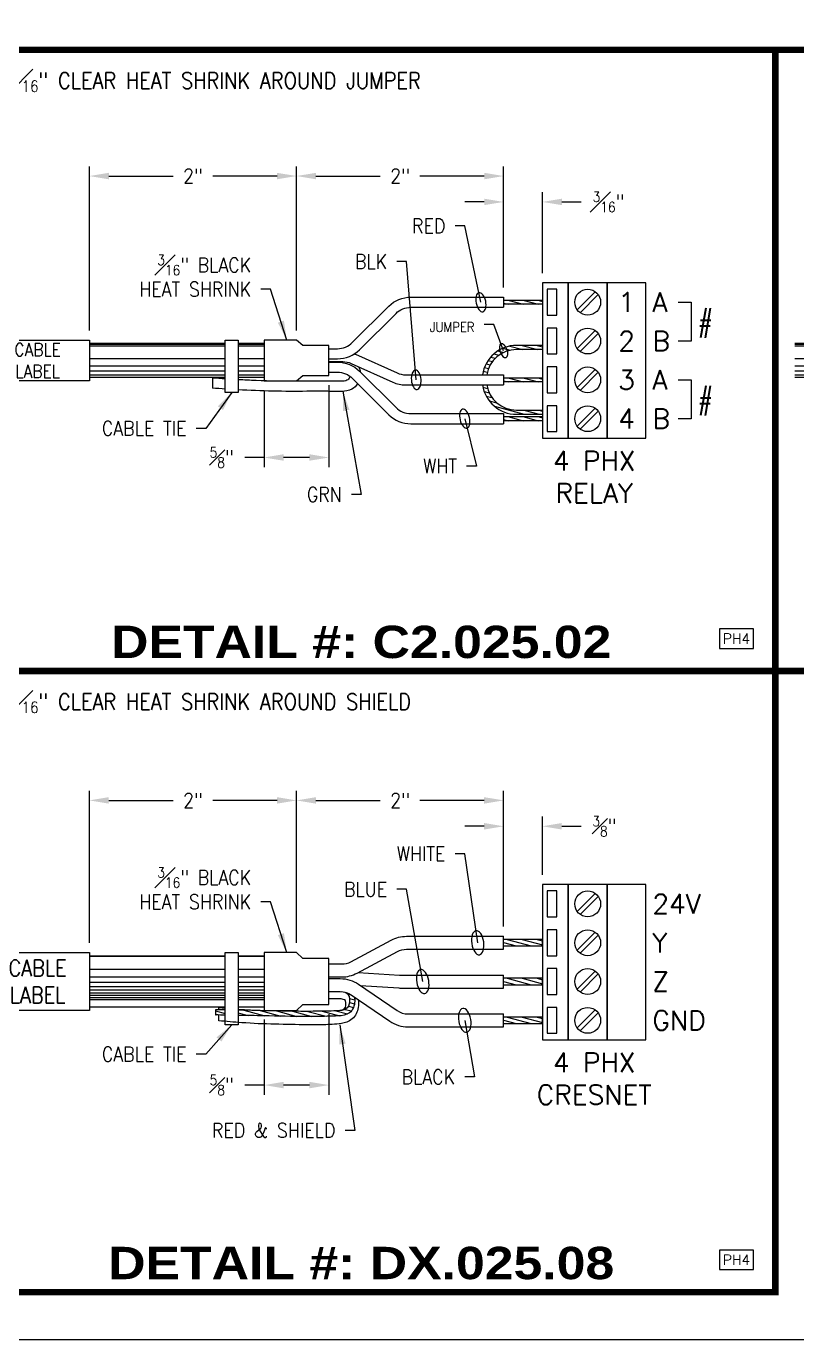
# Model space of a CAD drawing. Header units: inches. Extents: x 0 to 36.7, y 0 to 29.3.
# Drawn here: x 20.61 to 24.33, y 0 to 6.34 of the extents above; entities that cross this region are included whole.
import ezdxf
from ezdxf.enums import TextEntityAlignment as Align

# ---------------------------------------------------------------- set-up
doc = ezdxf.new("R2010")
doc.units = ezdxf.units.IN
doc.header["$MEASUREMENT"] = 0
for name, color, linetype in [('Bitmap', 7, 'Continuous'), ('BLACK', 7, 'Continuous'), ('BLUE', 172, 'Continuous'), ('CABLE', 7, 'Continuous'), ('CONDUCTOR', 7, 'Continuous'), ('CONN', 7, 'Continuous'), ('CONN-TXT', 7, 'Continuous'), ('GREEN', 94, 'Continuous'), ('HEAT SHRINK', 7, 'Continuous'), ('JUMPER', 7, 'Continuous'), ('RED', 12, 'Continuous'), ('SHIELD', 7, 'Continuous'), ('WHITE', 7, 'Continuous')]:
    doc.layers.add(name, color=color, linetype=linetype)
doc.styles.add('Arial Black', font='')
doc.styles.add('CONNECTOR', font='SIMPLEX.shx', dxfattribs={"width": 0.75, "height": 0.0625})
doc.styles.add('ROMANS', font='romans', dxfattribs={"width": 0.875})
doc.styles.get('Arial Black').set_extended_font_data('Arial Black')
doc.dimstyles.new('CONN2', dxfattribs={"dimscale": 0.75, "dimtxt": 0.09375, "dimasz": 0.125, "dimexe": 0.0625, "dimexo": 0.0625, "dimgap": 0.0625, "dimtad": 0, "dimdec": 3, "dimzin": 4, "dimdsep": 46, "dimtxsty": 'ROMANS', "dimcen": 0.0625, "dimadec": 0, "dimazin": 0, "dimtfac": 1, "dimtdec": 3, "dimtofl": 0, "dimtmove": 0, "dimatfit": 3, "dimfxl": 1, "dimtolj": 1, "dimtzin": 0, "dimarcsym": 0})

# ---------------------------------------------------------------- blocks, each defined once
blk = doc.blocks.new('TERM-F')
for points in [[(-0.0507, -0.0366), (0.0366, 0.0507)], [(-0.0366, -0.0507), (0.0507, 0.0366)]]:
    blk.add_lwpolyline(points)
blk.add_circle((0, 0), 0.0625)
blk = doc.blocks.new('*D229')
at = {"layer": 'CONN-TXT', "color": 0, "lineweight": -2, "transparency": 16777216}
for p, q in [((1.6875, 1.6865), (1.6875, 2.4219)), ((2.6875, 1.7656), (2.6875, 2.4219)), ((1.7812, 2.375), (2.0921, 2.375)), ((2.5937, 2.375), (2.2829, 2.375))]:
    blk.add_line(p, q, dxfattribs=at)
at = {"layer": 'CONN-TXT', "color": 0, "transparency": 16777216}
for points in [[(1.7812, 2.3906), (1.7812, 2.3594), (1.6875, 2.375)], [(2.5937, 2.3906), (2.5937, 2.3594), (2.6875, 2.375)]]:
    blk.add_solid(points, dxfattribs=at)
at = {"layer": 'Defpoints', "color": 0, "transparency": 16777216}
for p in [(1.6875, 2.375), (2.6875, 1.7188), (1.6875, 1.6396)]:
    blk.add_point(p, dxfattribs=at)
at = {"layer": 'CONN-TXT', "color": 0, "transparency": 16777216, "insert": (2.1875, 2.375), "char_height": 0.07031, "attachment_point": 5, "style": 'ROMANS'}
blk.add_mtext('\\A1;2"', dxfattribs=at)
blk = doc.blocks.new('*D230')
at = {"layer": 'CONN-TXT', "color": 0, "lineweight": -2, "transparency": 16777216}
for p, q in [((0.6875, 1.6865), (0.6875, 2.4219)), ((1.6875, 1.6865), (1.6875, 2.4219)), ((0.7812, 2.375), (1.0921, 2.375)), ((1.5937, 2.375), (1.2829, 2.375))]:
    blk.add_line(p, q, dxfattribs=at)
at = {"layer": 'CONN-TXT', "color": 0, "transparency": 16777216}
for points in [[(0.7812, 2.3906), (0.7812, 2.3594), (0.6875, 2.375)], [(1.5937, 2.3906), (1.5937, 2.3594), (1.6875, 2.375)]]:
    blk.add_solid(points, dxfattribs=at)
at = {"layer": 'Defpoints', "color": 0, "transparency": 16777216}
for p in [(0.6875, 2.375), (0.6875, 1.6396), (1.6875, 1.6396)]:
    blk.add_point(p, dxfattribs=at)
at = {"layer": 'CONN-TXT', "color": 0, "transparency": 16777216, "insert": (1.1875, 2.375), "char_height": 0.07031, "attachment_point": 5, "style": 'ROMANS'}
blk.add_mtext('\\A1;2"', dxfattribs=at)
blk = doc.blocks.new('*D231')
at = {"layer": 'CONN-TXT', "color": 0, "lineweight": -2, "transparency": 16777216}
for p, q in [((2.6875, 1.7656), (2.6875, 2.2969)), ((2.875, 2.0156), (2.875, 2.2969)), ((2.5937, 2.25), (2.5, 2.25)), ((2.9687, 2.25), (3.0625, 2.25))]:
    blk.add_line(p, q, dxfattribs=at)
at = {"layer": 'CONN-TXT', "color": 0, "transparency": 16777216}
for points in [[(2.5937, 2.2656), (2.5937, 2.2344), (2.6875, 2.25)], [(2.9687, 2.2656), (2.9687, 2.2344), (2.875, 2.25)]]:
    blk.add_solid(points, dxfattribs=at)
at = {"layer": 'Defpoints', "color": 0, "transparency": 16777216}
for p in [(2.875, 2.25), (2.875, 1.9687), (2.6875, 1.7188)]:
    blk.add_point(p, dxfattribs=at)
at = {"layer": 'CONN-TXT', "color": 0, "transparency": 16777216, "insert": (3.174, 2.25), "char_height": 0.070312, "attachment_point": 5, "style": 'ROMANS'}
blk.add_mtext('\\A1;{\\H0.7x;\\S3#8;}"', dxfattribs=at)
blk = doc.blocks.new('*D232')
at = {"layer": 'CONN-TXT', "color": 0, "lineweight": -2, "transparency": 16777216}
for p, q in [((1.8437, 1.3425), (1.8437, 0.9531)), ((1.5312, 1.3168), (1.5312, 0.9531)), ((1.5312, 1), (1.4375, 1)), ((1.75, 1), (1.625, 1))]:
    blk.add_line(p, q, dxfattribs=at)
at = {"layer": 'CONN-TXT', "color": 0, "transparency": 16777216}
for points in [[(1.625, 1.0156), (1.625, 0.9844), (1.5312, 1)], [(1.75, 1.0156), (1.75, 0.9844), (1.8437, 1)]]:
    blk.add_solid(points, dxfattribs=at)
at = {"layer": 'Defpoints', "color": 0, "transparency": 16777216}
for p in [(1.5312, 1.3637), (1.8437, 1.3894), (1.5312, 1)]:
    blk.add_point(p, dxfattribs=at)
at = {"layer": 'CONN-TXT', "color": 0, "transparency": 16777216, "insert": (1.326, 1), "char_height": 0.070312, "attachment_point": 5, "style": 'ROMANS'}
blk.add_mtext('\\A1;{\\H0.7x;\\S5#8;}"', dxfattribs=at)
blk = doc.blocks.new('ELLIPSE')
at = {"color": 0, "extrusion": (0, 0, -1)}
blk.add_ellipse((0, 0), major_axis=(1, 0), ratio=0.5, dxfattribs=at)
blk = doc.blocks.new('INPUT')
blk.add_lwpolyline([(-0.21875, -0.0625), (0, -0.0625), (0, 0.0625), (-0.21875, 0.0625)], close=True)
at = {"style": 'CONNECTOR', "width": 0.75}
blk.add_attdef('CONNECTOR', text='', height=0.0625, dxfattribs=at).set_placement((-0.109375, 0), align=Align.MIDDLE_CENTER)
blk = doc.blocks.new('*D209')
at = {"layer": 'CONN-TXT', "color": 0, "lineweight": -2, "transparency": 16777216}
for p, q in [((1.6875, 1.645), (1.6875, 2.4375)), ((2.6875, 1.8525), (2.6875, 2.4375)), ((1.7813, 2.3906), (2.0921, 2.3906)), ((2.5938, 2.3906), (2.2829, 2.3906))]:
    blk.add_line(p, q, dxfattribs=at)
at = {"layer": 'CONN-TXT', "color": 0, "transparency": 16777216}
for points in [[(1.7813, 2.4062), (1.7813, 2.375), (1.6875, 2.3906)], [(2.5938, 2.4062), (2.5938, 2.375), (2.6875, 2.3906)]]:
    blk.add_solid(points, dxfattribs=at)
at = {"layer": 'Defpoints', "color": 0, "transparency": 16777216}
for p in [(1.6875, 2.3906), (2.6875, 1.8057), (1.6875, 1.5981)]:
    blk.add_point(p, dxfattribs=at)
at = {"layer": 'CONN-TXT', "color": 0, "transparency": 16777216, "insert": (2.1875, 2.3906), "char_height": 0.07031, "attachment_point": 5, "style": 'ROMANS'}
blk.add_mtext('\\A1;2"', dxfattribs=at)
blk = doc.blocks.new('*D210')
at = {"layer": 'CONN-TXT', "color": 0, "lineweight": -2, "transparency": 16777216}
for p, q in [((0.6875, 1.645), (0.6875, 2.4375)), ((1.6875, 1.645), (1.6875, 2.4375)), ((0.7813, 2.3906), (1.0921, 2.3906)), ((1.5938, 2.3906), (1.2829, 2.3906))]:
    blk.add_line(p, q, dxfattribs=at)
at = {"layer": 'CONN-TXT', "color": 0, "transparency": 16777216}
for points in [[(0.7813, 2.4062), (0.7813, 2.375), (0.6875, 2.3906)], [(1.5938, 2.4062), (1.5938, 2.375), (1.6875, 2.3906)]]:
    blk.add_solid(points, dxfattribs=at)
at = {"layer": 'Defpoints', "color": 0, "transparency": 16777216}
for p in [(0.6875, 2.3906), (0.6875, 1.5981), (1.6875, 1.5981)]:
    blk.add_point(p, dxfattribs=at)
at = {"layer": 'CONN-TXT', "color": 0, "transparency": 16777216, "insert": (1.1875, 2.3906), "char_height": 0.07031, "attachment_point": 5, "style": 'ROMANS'}
blk.add_mtext('\\A1;2"', dxfattribs=at)
blk = doc.blocks.new('*D211')
at = {"layer": 'CONN-TXT', "color": 0, "lineweight": -2, "transparency": 16777216}
for p, q in [((2.6875, 1.8525), (2.6875, 2.3125)), ((2.875, 1.9219), (2.875, 2.3125)), ((2.5938, 2.2656), (2.5, 2.2656)), ((2.9688, 2.2656), (3.0625, 2.2656))]:
    blk.add_line(p, q, dxfattribs=at)
at = {"layer": 'CONN-TXT', "color": 0, "transparency": 16777216}
for points in [[(2.5938, 2.2812), (2.5938, 2.25), (2.6875, 2.2656)], [(2.9688, 2.2812), (2.9688, 2.25), (2.875, 2.2656)]]:
    blk.add_solid(points, dxfattribs=at)
at = {"layer": 'Defpoints', "color": 0, "transparency": 16777216}
for p in [(2.875, 2.2656), (2.875, 1.875), (2.6875, 1.8057)]:
    blk.add_point(p, dxfattribs=at)
at = {"layer": 'CONN-TXT', "color": 0, "transparency": 16777216, "insert": (3.1939, 2.2656), "char_height": 0.070312, "attachment_point": 5, "style": 'ROMANS'}
blk.add_mtext('\\A1;{\\H0.7x;\\S3#16;\\H1.4286x;"}', dxfattribs=at)
blk = doc.blocks.new('*D212')
at = {"layer": 'CONN-TXT', "color": 0, "lineweight": -2, "transparency": 16777216}
for p, q in [((1.5313, 1.355), (1.5313, 0.9844)), ((1.8438, 1.3807), (1.8438, 0.9844)), ((1.5313, 1.0312), (1.4375, 1.0312)), ((1.75, 1.0312), (1.625, 1.0312))]:
    blk.add_line(p, q, dxfattribs=at)
at = {"layer": 'CONN-TXT', "color": 0, "transparency": 16777216}
for points in [[(1.625, 1.0469), (1.625, 1.0156), (1.5313, 1.0312)], [(1.75, 1.0469), (1.75, 1.0156), (1.8438, 1.0312)]]:
    blk.add_solid(points, dxfattribs=at)
at = {"layer": 'Defpoints', "color": 0, "transparency": 16777216}
for p in [(1.5313, 1.4019), (1.8438, 1.4276), (1.5313, 1.0312)]:
    blk.add_point(p, dxfattribs=at)
at = {"layer": 'CONN-TXT', "color": 0, "transparency": 16777216, "insert": (1.326, 1.0312), "char_height": 0.070312, "attachment_point": 5, "style": 'ROMANS'}
blk.add_mtext('\\A1;{\\H0.7x;\\S5#8;}"', dxfattribs=at)
blk = doc.blocks.new('C2.025.03')
at = {"layer": 'CABLE'}
h = blk.add_hatch(dxfattribs=at)
h.set_pattern_fill('LOG', color=256, scale=0.2, angle=180, style=0, pattern_type=2)
h.set_pattern_definition([(180, (4.47968, 0), (-2e-17, -0.2), []), (180, (4.47968, -0.0602), (-2e-17, -0.2), []), (180, (4.47968, -0.09542), (-2e-17, -0.2), []), (180, (4.47968, -0.12041), (-2e-17, -0.2), []), (180, (4.47968, -0.1398), (-2e-17, -0.2), []), (180, (4.47968, -0.15563), (-2e-17, -0.2), []), (180, (4.47968, -0.16902), (-2e-17, -0.2), []), (180, (4.47968, -0.18062), (-2e-17, -0.2), []), (180, (4.47968, -0.19085), (-2e-17, -0.2), [])])
h.paths.add_polyline_path([(1.4062, 1.4175), (1.5312, 1.4175), (1.5312, 1.5825), (1.4062, 1.5825)])
h.paths.add_polyline_path([(1.3437, 1.4175), (1.3437, 1.5825), (0.6875, 1.5825), (0.6875, 1.4175)])
h.paths.add_polyline_path([(0.0937, 1.4175), (0.1875, 1.4175), (0.1875, 1.5825), (0.0937, 1.5825)])
for points in [[(0.1875, 1.5825), (0.0937, 1.5825)], [(0.1875, 1.4175), (0.0937, 1.4175)]]:
    blk.add_lwpolyline(points, dxfattribs=at)
at = {"layer": 'CONN', "color": 0, "const_width": 0.0312}
blk.add_lwpolyline([(0, 0), (4, 0), (4, 3), (0, 3)], close=True, dxfattribs=at)
blk = doc.blocks.new('DX.025.08')
at = {"layer": 'CABLE'}
h = blk.add_hatch(dxfattribs=at)
h.set_pattern_fill('LOG', color=256, scale=0.21, angle=180, style=0, pattern_type=2)
h.set_pattern_definition([(180, (3.17188, 0.5932), (-3e-17, -0.21), []), (180, (3.17188, 0.53), (-3e-17, -0.21), []), (180, (3.17188, 0.49301), (-3e-17, -0.21), []), (180, (3.17188, 0.46678), (-3e-17, -0.21), []), (180, (3.17188, 0.44643), (-3e-17, -0.21), []), (180, (3.17188, 0.4298), (-3e-17, -0.21), []), (180, (3.17188, 0.41574), (-3e-17, -0.21), []), (180, (3.17188, 0.40356), (-3e-17, -0.21), []), (180, (3.17188, 0.39282), (-3e-17, -0.21), [])])
h.paths.add_polyline_path([(1.5312, 1.624), (1.4062, 1.624), (1.4062, 1.376), (1.5312, 1.376)])
h.paths.add_polyline_path([(1.3437, 1.376), (1.3437, 1.624), (0.6875, 1.624), (0.6875, 1.376)])
h.paths.add_polyline_path([(0.0937, 1.376), (0.1875, 1.376), (0.1875, 1.624), (0.0937, 1.624)])
at = {"layer": 'CONDUCTOR'}
h = blk.add_hatch(dxfattribs=at)
h.set_pattern_fill('ANSI31', color=256, scale=0.15, angle=300, style=0)
h.set_pattern_definition([(345, (0, -0.09375), (0.00485286, 0.01811111), [])])
h.paths.add_polyline_path([(2.875, 1.7031), (2.875, 1.6719), (2.6875, 1.6719), (2.6875, 1.7031)])
h = blk.add_hatch(dxfattribs=at)
h.set_pattern_fill('ANSI31', color=256, scale=0.15, angle=300, style=0)
h.set_pattern_definition([(345, (-1e-14, -0.28125), (0.00485286, 0.01811111), [])])
h.paths.add_polyline_path([(2.875, 1.5156), (2.875, 1.4844), (2.6875, 1.4844), (2.6875, 1.5156)])
h = blk.add_hatch(dxfattribs=at)
h.set_pattern_fill('ANSI31', color=256, scale=0.15, angle=300, style=0)
edge = h.paths.add_edge_path()
edge.add_spline(control_points=[(1.4062, 1.3368), (1.4471, 1.3361), (1.4882, 1.3352), (1.5987, 1.3327), (1.6675, 1.3311), (1.7671, 1.3311), (1.8003, 1.3314), (1.8528, 1.3326), (1.8702, 1.3329), (1.9076, 1.3349), (1.9277, 1.337), (1.9601, 1.3617), (1.9681, 1.3842), (1.969, 1.4121), (1.9686, 1.4185), (1.9676, 1.4247)], knot_values=[0.084429, 0.084429, 0.084429, 0.084429, 0.207114, 0.207114, 0.412724, 0.412724, 0.51553, 0.51553, 0.564875, 0.564875, 0.614219, 0.614219, 0.663564, 0.663564, 0.677824, 0.677824, 0.677824, 0.677824], degree=3, periodic=0)
edge.add_line((1.9676, 1.4247), (1.9518, 1.4355))
edge.add_arc((1.8989, 1.3581), 0.0937, 55.69504, 86.13742)
edge.add_spline(control_points=[(1.9052, 1.4516), (1.9169, 1.4501), (1.9267, 1.4477), (1.9399, 1.4366), (1.9449, 1.4203), (1.9425, 1.387), (1.9362, 1.3737), (1.916, 1.3612), (1.8992, 1.3592), (1.8459, 1.3572), (1.8122, 1.3566), (1.7482, 1.356), (1.7171, 1.356), (1.5943, 1.3573), (1.4992, 1.36), (1.4062, 1.3618)], knot_values=[0.014416, 0.014416, 0.014416, 0.014416, 0.050877, 0.050877, 0.101754, 0.101754, 0.15263, 0.15263, 0.203507, 0.203507, 0.301728, 0.301728, 0.399949, 0.399949, 0.678256, 0.678256, 0.678256, 0.678256], degree=3, periodic=0)
edge.add_line((1.4062, 1.3618), (1.4062, 1.3368))
edge = h.paths.add_edge_path()
edge.add_spline(control_points=[(1.3437, 1.363), (1.3282, 1.3632), (1.3126, 1.3635), (1.2971, 1.3637)], knot_values=[0.74083, 0.74083, 0.74083, 0.74083, 0.787654, 0.787654, 0.787654, 0.787654], degree=3, periodic=0)
edge.add_line((1.2969, 1.3637), (1.2969, 1.3388))
edge.add_spline(control_points=[(1.2969, 1.3388), (1.3125, 1.3385), (1.3281, 1.3382), (1.3437, 1.3379)], knot_values=[0.740414, 0.740414, 0.740414, 0.740414, 0.787442, 0.787442, 0.787442, 0.787442], degree=3, periodic=0)
edge.add_line((1.3437, 1.3379), (1.3437, 1.363))
h = blk.add_hatch(dxfattribs=at)
h.set_pattern_fill('ANSI31', color=256, scale=0.15, angle=300, style=0)
h.set_pattern_definition([(345, (-1e-15, -0.46875), (0.00485286, 0.01811111), [])])
h.paths.add_polyline_path([(2.875, 1.3281), (2.875, 1.2969), (2.6875, 1.2969), (2.6875, 1.3281)])
at = {"layer": 'BLACK'}
for points in [[(1.8437, 1.5143), (1.8989, 1.5143, -0.150812), (1.987, 1.4871), (2.1732, 1.3601, 0.150812), (2.2261, 1.3437), (2.6875, 1.3437)], [(1.8437, 1.4518), (1.8989, 1.4518, -0.150812), (1.9518, 1.4355), (2.138, 1.3084, 0.150812), (2.2261, 1.2813), (2.6875, 1.2813)]]:
    blk.add_lwpolyline(points, format="xyb", dxfattribs=at)
blk.add_lwpolyline([(2.6875, 1.2813), (2.6875, 1.3437)], dxfattribs=at)
for points, knots in [([(1.9052, 1.4516), (1.9169, 1.4501), (1.9267, 1.4477), (1.9399, 1.4366), (1.9449, 1.4203), (1.9425, 1.387), (1.9362, 1.3737), (1.916, 1.3612), (1.8992, 1.3592), (1.8459, 1.3572), (1.8122, 1.3566), (1.7482, 1.356), (1.7171, 1.356), (1.5943, 1.3573), (1.4992, 1.36), (1.4062, 1.3618)], [0.0144161, 0.0144161, 0.0144161, 0.0144161, 0.0508768, 0.0508768, 0.1017536, 0.1017536, 0.1526304, 0.1526304, 0.2035072, 0.2035072, 0.3017283, 0.3017283, 0.3999494, 0.3999494, 0.6782562, 0.6782562, 0.6782562, 0.6782562]), ([(1.9676, 1.4247), (1.9686, 1.4185), (1.969, 1.4121), (1.9681, 1.3842), (1.9601, 1.3617), (1.9277, 1.337), (1.9076, 1.3349), (1.8702, 1.3329), (1.8528, 1.3326), (1.8003, 1.3314), (1.7671, 1.3311), (1.6675, 1.3311), (1.5987, 1.3327), (1.4882, 1.3352), (1.4471, 1.3361), (1.4062, 1.3368)], [0.0844291, 0.0844291, 0.0844291, 0.0844291, 0.0986895, 0.0986895, 0.1480342, 0.1480342, 0.197379, 0.197379, 0.2467237, 0.2467237, 0.3495291, 0.3495291, 0.5551399, 0.5551399, 0.6778244, 0.6778244, 0.6778244, 0.6778244])]:
    blk.add_open_spline(points, degree=3, knots=knots, dxfattribs=at)
for points in [[(1.3437, 1.3379), (1.328, 1.3382), (1.3124, 1.3385), (1.2967, 1.3388)], [(1.3437, 1.363), (1.3282, 1.3632), (1.3126, 1.3635), (1.2971, 1.3637)]]:
    blk.add_open_spline(points, degree=3, dxfattribs=at)
at = {"layer": 'BLUE'}
for points in [[(1.985, 1.5435), (2.1856, 1.5314, 0.015067), (2.1913, 1.5312), (2.6875, 1.5312)], [(1.9972, 1.4802), (2.1819, 1.469, 0.015067), (2.1913, 1.4687), (2.6875, 1.4687)]]:
    blk.add_lwpolyline(points, format="xyb", dxfattribs=at)
blk.add_lwpolyline([(2.6875, 1.4687), (2.6875, 1.5312)], dxfattribs=at)
at = {"layer": 'CABLE'}
for points in [[(0.6875, 1.624), (1.3437, 1.624)], [(1.4062, 1.624), (1.5312, 1.624)], [(1.3437, 1.376), (0.6875, 1.376)], [(1.5312, 1.376), (1.4062, 1.376)]]:
    blk.add_lwpolyline(points, dxfattribs=at)
at = {"layer": 'CONDUCTOR'}
for points in [[(2.6875, 1.6719), (2.875, 1.6719), (2.875, 1.7031), (2.6875, 1.7031)], [(2.6875, 1.4844), (2.875, 1.4844), (2.875, 1.5156), (2.6875, 1.5156)], [(2.6875, 1.2969), (2.875, 1.2969), (2.875, 1.3281), (2.6875, 1.3281)]]:
    blk.add_lwpolyline(points, dxfattribs=at)
at = {"layer": 'CONN', "const_width": 0.0312}
blk.add_lwpolyline([(0, 0), (4, 0), (4, 3), (0, 3)], close=True, dxfattribs=at)
at = {"layer": 'CONN'}
for points in [[(3, 1.2187), (3, 1.9687), (2.875, 1.9687), (2.875, 1.2187), (3, 1.2187)], [(3.1875, 1.2187), (3.1875, 1.9687), (3, 1.9687), (3, 1.2187), (3.1875, 1.2187)], [(3.375, 1.2187), (3.375, 1.9687), (3.1875, 1.9687), (3.1875, 1.2187), (3.375, 1.2187)]]:
    blk.add_lwpolyline(points, dxfattribs=at)
for points in [[(2.9453, 1.8125), (2.9453, 1.9375), (2.8984, 1.9375), (2.8984, 1.8125)], [(2.9453, 1.625), (2.9453, 1.75), (2.8984, 1.75), (2.8984, 1.625)], [(2.9453, 1.4375), (2.9453, 1.5625), (2.8984, 1.5625), (2.8984, 1.4375)], [(2.9453, 1.25), (2.9453, 1.375), (2.8984, 1.375), (2.8984, 1.25)]]:
    blk.add_lwpolyline(points, close=True, dxfattribs=at)
at = {"layer": 'CONN-TXT'}
blk.add_lwpolyline([(0.6875, 1.3604), (0.1875, 1.3604), (0.1875, 1.6396), (0.6875, 1.6396)], close=True, dxfattribs=at)
at = {"layer": 'HEAT SHRINK'}
for points in [[(1.3437, 1.2909), (1.3437, 1.6396), (1.4062, 1.6396), (1.4062, 1.2909), (1.3437, 1.2909)], [(1.5312, 1.6396), (1.5312, 1.3604), (1.6875, 1.3604), (1.7187, 1.3894), (1.8437, 1.3894), (1.8437, 1.6106), (1.7187, 1.6106), (1.6875, 1.6396), (1.5312, 1.6396)]]:
    blk.add_lwpolyline(points, dxfattribs=at)
at = {"layer": 'RED'}
for points in [[(1.8437, 1.4187), (1.8906, 1.4187)], [(1.3125, 1.3635), (1.3125, 1.373)], [(1.3125, 1.3105), (1.3125, 1.3385)]]:
    blk.add_lwpolyline(points, dxfattribs=at)
for points, knots in [([(1.9861, 1.4121), (1.9881, 1.3996), (1.9879, 1.3869), (1.9823, 1.3542), (1.9727, 1.3331), (1.9403, 1.3056), (1.9217, 1.3004), (1.8886, 1.2947), (1.8741, 1.294), (1.8456, 1.2921), (1.8317, 1.2915), (1.791, 1.2904), (1.7649, 1.2906), (1.6877, 1.2918), (1.6361, 1.2926), (1.5299, 1.2951), (1.4761, 1.2974), (1.3852, 1.304), (1.3474, 1.3073), (1.3125, 1.3105)], [0.0846048, 0.0846048, 0.0846048, 0.0846048, 0.1089032, 0.1089032, 0.1482984, 0.1482984, 0.1876936, 0.1876936, 0.2270887, 0.2270887, 0.2664839, 0.2664839, 0.3452743, 0.3452743, 0.502855, 0.502855, 0.6604357, 0.6604357, 0.7740006, 0.7740006, 0.7740006, 0.7740006]), ([(1.8906, 1.4187), (1.9071, 1.4174), (1.9192, 1.4139), (1.9211, 1.4123), (1.9257, 1.4028), (1.9241, 1.3807), (1.9203, 1.3718), (1.915, 1.3655), (1.9101, 1.3626), (1.8992, 1.3601), (1.898, 1.3598), (1.8967, 1.3596)], [0, 0, 0, 0, 0.0507362, 0.0507362, 0.1014724, 0.1014724, 0.1408812, 0.1408812, 0.18029, 0.18029, 0.1850354, 0.1850354, 0.1850354, 0.1850354]), ([(1.4797, 1.3603), (1.4748, 1.3605), (1.4698, 1.3608), (1.4454, 1.3623), (1.4259, 1.3637), (1.4062, 1.3652)], [0.60801913, 0.60801913, 0.60801913, 0.60801913, 0.62292869, 0.62292869, 0.68202041, 0.68202041, 0.68202041, 0.68202041])]:
    blk.add_open_spline(points, degree=3, knots=knots, dxfattribs=at)
blk.add_open_spline([(1.3437, 1.3703), (1.3334, 1.3712), (1.323, 1.3721), (1.3125, 1.373)], degree=3, dxfattribs=at)
at = {"layer": 'SHIELD'}
blk.add_lwpolyline([(1.2969, 1.3639), (1.2969, 1.3386)], dxfattribs=at)
at = {"layer": 'WHITE'}
for points in [[(1.8437, 1.5848), (1.9061, 1.5848, 0.123589), (1.9504, 1.5959), (2.1451, 1.7002, -0.123589), (2.2189, 1.7187), (2.6875, 1.7187)], [(1.8437, 1.5223), (1.9061, 1.5223, 0.123589), (1.9799, 1.5408), (2.1746, 1.6451, -0.123589), (2.2189, 1.6563), (2.6875, 1.6563)]]:
    blk.add_lwpolyline(points, format="xyb", dxfattribs=at)
blk.add_lwpolyline([(2.6875, 1.6563), (2.6875, 1.7187)], dxfattribs=at)
at = {"layer": 'Bitmap', "rotation": 180}
for p in [(3.0937, 1.875), (3.0937, 1.6875), (3.0937, 1.5), (3.0937, 1.3125)]:
    blk.add_blockref('TERM-F', p, dxfattribs=at)
at = {"layer": 'CONN'}
ref = blk.add_blockref('INPUT', (3.8945, 0.1562), dxfattribs=dict(at, xscale=0.75, yscale=0.75, zscale=0.75))
ref.add_attrib('CONNECTOR', 'PH4', dxfattribs={"layer": '0', "height": 0.04875, "style": 'CONNECTOR'}).set_placement((3.8125, 0.1562), align=Align.MIDDLE_CENTER)
at = {"insert": (0.0937, 2.9063), "char_height": 0.078125, "width": 3.046875, "attachment_point": 1, "style": 'ROMANS'}
blk.add_mtext('\\A1;USE {\\H0.6978x;\\S1#16;}" CLEAR HEAT SHRINK AROUND SHIELD', dxfattribs=at)
at = {"layer": 'CABLE', "insert": (0.4375, 1.5), "char_height": 0.07812, "width": 0.5, "attachment_point": 5, "style": 'ROMANS'}
blk.add_mtext('CABLE\\PLABEL', dxfattribs=at)
at = {"layer": 'CONN-TXT', "style": 'ROMANS'}
for s, height, p in [('24V', 0.09375, (3.4063, 1.875)), ('Y', 0.0938, (3.4063, 1.6875)), ('Z', 0.0938, (3.4063, 1.5)), ('GND', 0.09375, (3.4063, 1.3125))]:
    blk.add_text(s, height=height, dxfattribs=at).set_placement(p, align=Align.MIDDLE_LEFT)
for s, p in [('4 PHX', (3.125, 1.1562)), ('CRESNET', (3.125, 1))]:
    blk.add_text(s, height=0.09375, dxfattribs=at).set_placement(p, align=Align.TOP_CENTER)
at = {"layer": 'CONN-TXT', "style": 'Arial Black'}
blk.add_text('DETAIL #: DX.025.08', height=0.15625, dxfattribs=at).set_placement((2, 0.0156), align=Align.BOTTOM_CENTER)
at = {"layer": 'CONN-TXT', "attachment_point": 9, "style": 'ROMANS'}
for s, insert, char_height in [('WHITE', (2.4063, 2.0823), 0.07031), ('\\A1;{\\H0.7x;\\S3#16;}" BLACK\\PHEAT SHRINK', (1.4687, 1.8501), 0.070312), ('BLUE', (2.125, 1.9105), 0.07031), ('\\A1;CABLE TIE', (1.1562, 1.1142), 0.070312), ('BLACK', (2.4531, 1.0042), 0.07031), ('RED & SHIELD', (1.875, 0.7461), 0.070312)]:
    blk.add_mtext(s, dxfattribs=dict(at, insert=insert, char_height=char_height))
at = {"layer": 'CONN-TXT'}
for base, p1, p2, text, picture, middle in [((0.6875, 2.375), (1.6875, 1.6396), (0.6875, 1.6396), '2"', '*D230', (1.1875, 2.375)), ((1.6875, 2.375), (2.6875, 1.7187), (1.6875, 1.6396), '2"', '*D229', (2.1875, 2.375)), ((2.875, 2.25), (2.6875, 1.7187), (2.875, 1.9687), '{\\H0.7x;\\S3#8;}"', '*D231', (3.174, 2.25))]:
    dim = blk.add_linear_dim(base=base, p1=p1, p2=p2, text=text, dimstyle='CONN2', dxfattribs=at)
    dim.commit()
    dim.dimension.update_dxf_attribs({"geometry": picture, "text_midpoint": middle})
dim = blk.add_linear_dim(base=(1.5312, 1), p1=(1.8437, 1.3894), p2=(1.5312, 1.3637), text='{\\H0.7x;\\S5#8;}"', dimstyle='CONN2', dxfattribs=at)
dim.commit()
dim.dimension.update_dxf_attribs({"geometry": '*D232', "text_midpoint": (1.326, 1), "dimtype": 160})
at = {"layer": 'CONN-TXT', "annotation_type": 0, "has_hookline": 1, "hookline_direction": 1}
for points, override, text_width in [([(2.5625, 1.6875), (2.5, 2.1175), (2.4531, 2.1175)], {"dimasz": 0.078125, "dimgap": 0.0625, "dimtad": 0, "dimldrblk": 'ELLIPSE'}, 0.249), ([(2.2969, 1.5), (2.2188, 1.9456), (2.1719, 1.9456)], {"dimasz": 0.078125, "dimgap": 0.0625, "dimtad": 0, "dimldrblk": 'ELLIPSE'}, 0.2139), ([(1.6406, 1.6396), (1.5625, 1.8853), (1.5156, 1.8853)], {"dimgap": 0.0625, "dimtad": 0}, 0.5947), ([(1.375, 1.2909), (1.25, 1.1493), (1.2031, 1.1493)], {"dimgap": 0.0625, "dimtad": 0}, 0.4541), ([(1.8961, 1.2906), (1.9687, 0.7813), (1.9219, 0.7813)], {"dimasz": 0.125, "dimgap": 0.0625, "dimtad": 0}, 0.6709), ([(2.5, 1.3125), (2.5469, 1.0394), (2.5, 1.0394)], {"dimasz": 0.078125, "dimgap": 0.0625, "dimtad": 0, "dimldrblk": 'ELLIPSE'}, 0.2666)]:
    blk.add_leader(points, dimstyle='CONN2', override=override, dxfattribs=dict(at, text_width=text_width))
blk = doc.blocks.new('C2.025.02')
at = {"layer": 'CABLE'}
h = blk.add_hatch(dxfattribs=at)
h.set_pattern_fill('LOG', color=256, scale=0.2, angle=180, style=0, pattern_type=2)
h.set_pattern_definition([(180, (4.47968, -7e-15), (-2e-17, -0.2), []), (180, (4.47968, -0.0602), (-2e-17, -0.2), []), (180, (4.47968, -0.09542), (-2e-17, -0.2), []), (180, (4.47968, -0.12041), (-2e-17, -0.2), []), (180, (4.47968, -0.1398), (-2e-17, -0.2), []), (180, (4.47968, -0.15563), (-2e-17, -0.2), []), (180, (4.47968, -0.16902), (-2e-17, -0.2), []), (180, (4.47968, -0.18062), (-2e-17, -0.2), []), (180, (4.47968, -0.19085), (-2e-17, -0.2), [])])
h.paths.add_polyline_path([(1.4062, 1.4175), (1.5312, 1.4175), (1.5312, 1.5825), (1.4062, 1.5825)])
h.paths.add_polyline_path([(1.3437, 1.4175), (1.3437, 1.5825), (0.6875, 1.5825), (0.6875, 1.4175)])
h.paths.add_polyline_path([(0.0937, 1.4175), (0.1875, 1.4175), (0.1875, 1.5825), (0.0937, 1.5825)])
at = {"layer": 'CONDUCTOR'}
h = blk.add_hatch(dxfattribs=at)
h.set_pattern_fill('ANSI31', color=256, scale=0.15, angle=300, style=0)
h.set_pattern_definition([(345, (-15.667255, 52.751768), (0.004852857, 0.018111109), [])])
h.paths.add_polyline_path([(2.6875, 1.7712), (2.875, 1.7712), (2.875, 1.7913), (2.6875, 1.7913)])
h = blk.add_hatch(dxfattribs=at)
h.set_pattern_fill('ANSI31', color=256, scale=0.15, angle=300, style=0)
h.set_pattern_definition([(345, (-15.667255, 52.376768), (0.004852857, 0.018111109), [])])
h.paths.add_polyline_path([(2.6875, 1.3962), (2.875, 1.3962), (2.875, 1.4163), (2.6875, 1.4163)])
h = blk.add_hatch(dxfattribs=at)
h.set_pattern_fill('ANSI31', color=256, scale=0.15, angle=300, style=0)
h.set_pattern_definition([(345, (-15.667255, 52.189268), (0.004852857, 0.018111109), [])])
h.paths.add_polyline_path([(2.6875, 1.2087), (2.875, 1.2087), (2.875, 1.2288), (2.6875, 1.2288)])
at = {"layer": 'JUMPER'}
h = blk.add_hatch(dxfattribs=at)
h.set_pattern_fill('ANSI31', color=256, scale=0.15, angle=300, style=0)
h.paths.add_polyline_path([(2.75, 1.5725, 0.371671), (2.5855, 1.4307), (2.6059, 1.4307, -0.365865), (2.75, 1.5525), (2.875, 1.5525), (2.875, 1.5725)])
h.paths.add_polyline_path([(2.75, 1.24), (2.875, 1.24), (2.875, 1.26), (2.75, 1.26, -0.365865), (2.6059, 1.3818), (2.5855, 1.3818, 0.371671)])
at = {"layer": 'BLACK'}
for points in [[(1.9672, 1.532, -0.008698), (1.972, 1.53), (2.1731, 1.4395, 0.106069), (2.2143, 1.4307), (2.6875, 1.4307)], [(1.8437, 1.4943), (1.9107, 1.4943, -0.106069), (1.9519, 1.4854), (2.153, 1.395, 0.106069), (2.2143, 1.3818), (2.6875, 1.3818)]]:
    blk.add_lwpolyline(points, format="xyb", dxfattribs=at)
blk.add_lwpolyline([(2.6875, 1.4307), (2.6875, 1.3818)], dxfattribs=at)
at = {"layer": 'CABLE'}
blk.add_lwpolyline([(0.6875, 1.4019), (0.1875, 1.4019), (0.1875, 1.5981), (0.6875, 1.5981)], close=True, dxfattribs=at)
for points in [[(1.3437, 1.5825), (0.6875, 1.5825)], [(1.5312, 1.5825), (1.4062, 1.5825)], [(1.3437, 1.4175), (0.6875, 1.4175)], [(1.5312, 1.4175), (1.4062, 1.4175)]]:
    blk.add_lwpolyline(points, dxfattribs=at)
at = {"layer": 'CONDUCTOR'}
for points in [[(2.6875, 1.7913), (2.875, 1.7913), (2.875, 1.7712), (2.6875, 1.7712)], [(2.6875, 1.4163), (2.875, 1.4163), (2.875, 1.3962), (2.6875, 1.3962)], [(2.6875, 1.2288), (2.875, 1.2288), (2.875, 1.2087), (2.6875, 1.2087)]]:
    blk.add_lwpolyline(points, dxfattribs=at)
at = {"layer": 'CONN', "const_width": 0.0312}
blk.add_lwpolyline([(0, 0), (4, 0), (4, 3), (0, 3)], close=True, dxfattribs=at)
at = {"layer": 'CONN'}
for points in [[(3, 1.125), (3, 1.875), (2.875, 1.875), (2.875, 1.125), (3, 1.125)], [(3.1875, 1.125), (3.1875, 1.875), (3, 1.875), (3, 1.125), (3.1875, 1.125)], [(3.375, 1.125), (3.375, 1.875), (3.1875, 1.875), (3.1875, 1.125), (3.375, 1.125)]]:
    blk.add_lwpolyline(points, dxfattribs=at)
for points in [[(2.9453, 1.7187), (2.9453, 1.8437), (2.8984, 1.8437), (2.8984, 1.7187)], [(2.9453, 1.5312), (2.9453, 1.6562), (2.8984, 1.6562), (2.8984, 1.5312)], [(2.9453, 1.3437), (2.9453, 1.4687), (2.8984, 1.4687), (2.8984, 1.3437)], [(2.9453, 1.1562), (2.9453, 1.2812), (2.8984, 1.2812), (2.8984, 1.1562)]]:
    blk.add_lwpolyline(points, close=True, dxfattribs=at)
at = {"layer": 'CONN-TXT'}
for points in [[(3.5313, 1.7812), (3.5938, 1.7812), (3.5938, 1.5937), (3.5313, 1.5937)], [(3.5313, 1.4062), (3.5938, 1.4062), (3.5938, 1.2187), (3.5313, 1.2187)]]:
    blk.add_lwpolyline(points, dxfattribs=at)
at = {"layer": 'GREEN'}
blk.add_lwpolyline([(1.2812, 1.415), (1.2812, 1.3662)], dxfattribs=at)
for points, knots in [([(1.9868, 1.4698), (1.9894, 1.4655), (1.9914, 1.461), (1.9939, 1.4524), (1.9946, 1.4486), (1.9951, 1.4447)], [0.0783031, 0.0783031, 0.0783031, 0.0783031, 0.08800327, 0.08800327, 0.09581786, 0.09581786, 0.09581786, 0.09581786]), ([(1.9452, 1.4238), (1.9443, 1.42), (1.9431, 1.4164), (1.9377, 1.4068), (1.9342, 1.4046), (1.9158, 1.3997), (1.9022, 1.399), (1.8519, 1.3997), (1.8164, 1.4001), (1.7518, 1.3998), (1.7209, 1.3994), (1.6252, 1.3993), (1.5584, 1.4002), (1.4637, 1.4039), (1.435, 1.4054), (1.4062, 1.407)], [0.1179718, 0.1179718, 0.1179718, 0.1179718, 0.1341953, 0.1341953, 0.1755885, 0.1755885, 0.2169816, 0.2169816, 0.3155368, 0.3155368, 0.414092, 0.414092, 0.6112023, 0.6112023, 0.6975442, 0.6975442, 0.6975442, 0.6975442]), ([(1.9828, 1.388), (1.9757, 1.3766), (1.9655, 1.3669), (1.9389, 1.3535), (1.9228, 1.3514), (1.8736, 1.349), (1.845, 1.3511), (1.7895, 1.3513), (1.7631, 1.351), (1.6838, 1.3504), (1.6288, 1.3504), (1.5171, 1.3527), (1.4613, 1.3551), (1.4062, 1.3582)], [0.1357045, 0.1357045, 0.1357045, 0.1357045, 0.1624169, 0.1624169, 0.1996238, 0.1996238, 0.2822737, 0.2822737, 0.3649237, 0.3649237, 0.5302236, 0.5302236, 0.6954784, 0.6954784, 0.6954784, 0.6954784])]:
    blk.add_open_spline(points, degree=3, knots=knots, dxfattribs=at)
for points in [[(1.3437, 1.4109), (1.323, 1.4122), (1.3022, 1.4136), (1.2812, 1.415)], [(1.3437, 1.362), (1.3228, 1.3634), (1.3019, 1.3648), (1.2812, 1.3662)]]:
    blk.add_open_spline(points, degree=3, dxfattribs=at)
at = {"layer": 'HEAT SHRINK'}
for points in [[(1.3437, 1.3457), (1.3437, 1.5981), (1.4062, 1.5981), (1.4062, 1.3457), (1.3437, 1.3457)], [(1.5312, 1.5981), (1.5312, 1.4019), (1.6875, 1.4019), (1.7187, 1.4276), (1.8437, 1.4276), (1.8437, 1.5724), (1.7187, 1.5724), (1.6875, 1.5981), (1.5312, 1.5981)]]:
    blk.add_lwpolyline(points, dxfattribs=at)
at = {"layer": 'JUMPER'}
for points in [[(2.875, 1.5725), (2.75, 1.5725, 0.371671), (2.5855, 1.4307, 0.371671)], [(2.875, 1.5525), (2.75, 1.5525, 0.365865), (2.6059, 1.4307, 0.365865)], [(2.5855, 1.3818, 0.371671), (2.75, 1.24), (2.875, 1.24)], [(2.6059, 1.3818, 0.365865), (2.75, 1.26), (2.875, 1.26)]]:
    blk.add_lwpolyline(points, format="xyb", dxfattribs=at)
at = {"layer": 'RED'}
for points in [[(1.8437, 1.5568), (1.8859, 1.5568, 0.198319), (1.9568, 1.5861), (2.1337, 1.7621, -0.198319), (2.2391, 1.8057), (2.6875, 1.8057)], [(1.8437, 1.508), (1.8859, 1.508, 0.198319), (1.9913, 1.5515), (2.1682, 1.7275, -0.198319), (2.2391, 1.7568), (2.6875, 1.7568)]]:
    blk.add_lwpolyline(points, format="xyb", dxfattribs=at)
blk.add_lwpolyline([(2.6875, 1.8057), (2.6875, 1.7568)], dxfattribs=at)
at = {"layer": 'WHITE'}
for points in [[(1.8437, 1.492), (1.8859, 1.492, -0.198319), (1.9913, 1.4485), (2.1682, 1.2725, 0.198319), (2.2391, 1.2432), (2.6875, 1.2432)], [(1.8437, 1.4432), (1.8859, 1.4432, -0.198319), (1.9568, 1.4139), (2.1337, 1.2379, 0.198319), (2.2391, 1.1943), (2.6875, 1.1943)]]:
    blk.add_lwpolyline(points, format="xyb", dxfattribs=at)
blk.add_lwpolyline([(2.6875, 1.2432), (2.6875, 1.1943)], dxfattribs=at)
at = {"layer": 'Bitmap', "rotation": 180}
for p in [(3.0938, 1.7812), (3.0938, 1.5937), (3.0938, 1.4062), (3.0938, 1.2187)]:
    blk.add_blockref('TERM-F', p, dxfattribs=at)
at = {"layer": 'CONN'}
ref = blk.add_blockref('INPUT', (3.8945, 0.1562), dxfattribs=dict(at, xscale=0.75, yscale=0.75, zscale=0.75))
ref.add_attrib('CONNECTOR', 'PH4', dxfattribs={"layer": '0', "height": 0.04875, "style": 'CONNECTOR'}).set_placement((3.8125, 0.1562), align=Align.MIDDLE_CENTER)
at = {"insert": (0.0937, 2.9062), "char_height": 0.078125, "width": 3.199013, "attachment_point": 1, "style": 'ROMANS'}
blk.add_mtext('\\A1;USE {\\H0.6978x;\\S1#16;}" CLEAR HEAT SHRINK AROUND JUMPER', dxfattribs=at)
at = {"layer": 'CABLE', "insert": (0.4375, 1.5), "char_height": 0.0625, "width": 0.5, "attachment_point": 5, "style": 'ROMANS'}
blk.add_mtext('CABLE\\PLABEL', dxfattribs=at)
at = {"layer": 'CONN-TXT', "style": 'ROMANS'}
for s, p in [('1', (3.2812, 1.7812)), ('2', (3.2812, 1.5937)), ('3', (3.2812, 1.4062)), ('4', (3.2812, 1.2187))]:
    blk.add_text(s, height=0.0938, dxfattribs=at).set_placement(p, align=Align.MIDDLE)
for s, p in [('A', (3.4063, 1.7812)), ('B', (3.4063, 1.5937)), ('A', (3.4063, 1.4062)), ('B', (3.4063, 1.2187))]:
    blk.add_text(s, height=0.0938, dxfattribs=at).set_placement(p, align=Align.MIDDLE_LEFT)
for s, p in [('4 PHX', (3.125, 1.0625)), ('RELAY', (3.125, 0.9062))]:
    blk.add_text(s, height=0.09375, dxfattribs=at).set_placement(p, align=Align.TOP_CENTER)
at = {"layer": 'CONN-TXT', "style": 'Arial Black'}
blk.add_text('DETAIL #: C2.025.02', height=0.15625, dxfattribs=at).set_placement((2, 0.0156), align=Align.BOTTOM_CENTER)
at = {"layer": 'CONN-TXT', "attachment_point": 9, "style": 'ROMANS'}
for s, insert, char_height in [('RED', (2.4062, 2.1145), 0.07031), ('\\A1;{\\H0.7x;\\S3#16;}" BLACK\\PHEAT SHRINK', (1.4687, 1.8086), 0.070312), ('BLK', (2.125, 1.9427), 0.07031), ('\\A1;JUMPER', (2.5469, 1.6377), 0.04688), ('\\A1;CABLE TIE', (1.1562, 1.1367), 0.070312), ('WHT', (2.4622, 0.9548), 0.07031), ('GRN', (1.9062, 0.8177), 0.07031)]:
    blk.add_mtext(s, dxfattribs=dict(at, insert=insert, char_height=char_height))
at = {"layer": 'CONN-TXT', "style": 'ROMANS', "width": 0.875}
for p in [(3.625, 1.6875), (3.625, 1.3125)]:
    blk.add_attdef('#', text='', height=0.0938, dxfattribs=at).set_placement(p, align=Align.MIDDLE_LEFT)
at = {"layer": 'CONN-TXT'}
for base, p1, p2, text, picture, middle in [((0.6875, 2.3906), (1.6875, 1.5981), (0.6875, 1.5981), '2"', '*D210', (1.1875, 2.3906)), ((1.6875, 2.3906), (2.6875, 1.8057), (1.6875, 1.5981), '2"', '*D209', (2.1875, 2.3906)), ((2.875, 2.2656), (2.6875, 1.8057), (2.875, 1.875), '{\\H0.7x;\\S3#16;\\H1.4286x;"}', '*D211', (3.1939, 2.2656))]:
    dim = blk.add_linear_dim(base=base, p1=p1, p2=p2, text=text, dimstyle='CONN2', dxfattribs=at)
    dim.commit()
    dim.dimension.update_dxf_attribs({"geometry": picture, "text_midpoint": middle})
dim = blk.add_linear_dim(base=(1.5312, 1.0312), p1=(1.8437, 1.4276), p2=(1.5312, 1.4019), text='{\\H0.7x;\\S5#8;}"', dimstyle='CONN2', dxfattribs=at)
dim.commit()
dim.dimension.update_dxf_attribs({"geometry": '*D212', "text_midpoint": (1.326, 1.0312), "dimtype": 160})
for points, override in [([(2.5781, 1.7812), (2.5, 2.1497), (2.4531, 2.1497)], {"dimasz": 0.0625, "dimldrblk": 'ELLIPSE'}), ([(2.2656, 1.4062), (2.2187, 1.9778), (2.1719, 1.9778)], {"dimasz": 0.0625, "dimldrblk": 'ELLIPSE'}), ([(2.6875, 1.5469), (2.6406, 1.6728), (2.5937, 1.6728)], {"dimasz": 0.046875, "dimldrblk": 'ELLIPSE'}), ([(1.9116, 1.3509), (2, 0.8528), (1.9531, 0.8528)], {"dimasz": 0.125}), ([(2.5, 1.2187), (2.556, 0.99), (2.5091, 0.99)], {"dimasz": 0.0625, "dimldrblk": 'ELLIPSE'})]:
    blk.add_leader(points, dimstyle='CONN2', override=override, dxfattribs=at)
at = {"layer": 'CONN-TXT', "annotation_type": 0, "has_hookline": 1, "hookline_direction": 1}
for points, text_width in [([(1.6406, 1.5981), (1.5625, 1.8437), (1.5156, 1.8437)], 0.5947), ([(1.375, 1.3457), (1.25, 1.1719), (1.2031, 1.1719)], 0.4541)]:
    blk.add_leader(points, dimstyle='CONN2', override={"dimgap": 0.0625, "dimtad": 0}, dxfattribs=dict(at, text_width=text_width))

msp = doc.modelspace()

# ---------------------------------------------------------------- linework, layer by layer
at = {"layer": 'Defpoints', "color": 1}
msp.add_lwpolyline([(0, 29.3), (36.7, 29.3), (36.7, 0), (0, 0)], close=True, dxfattribs=at)

# ---------------------------------------------------------------- block references
ref = msp.add_blockref('C2.025.02', (20.23, 3.23))
ref.add_attrib('#', '#', dxfattribs={"layer": 'CONN-TXT', "height": 0.0938, "style": 'ROMANS', "width": 0.875}).set_placement((23.855, 4.9175), align=Align.MIDDLE_LEFT)
ref.add_attrib('#', '#', dxfattribs={"layer": 'CONN-TXT', "height": 0.0938, "style": 'ROMANS', "width": 0.875}).set_placement((23.855, 4.5425), align=Align.MIDDLE_LEFT)
for name, p in [('C2.025.03', (24.23, 3.23)), ('DX.025.08', (20.23, 0.23))]:
    msp.add_blockref(name, p)

doc.saveas('drawing.dxf')
